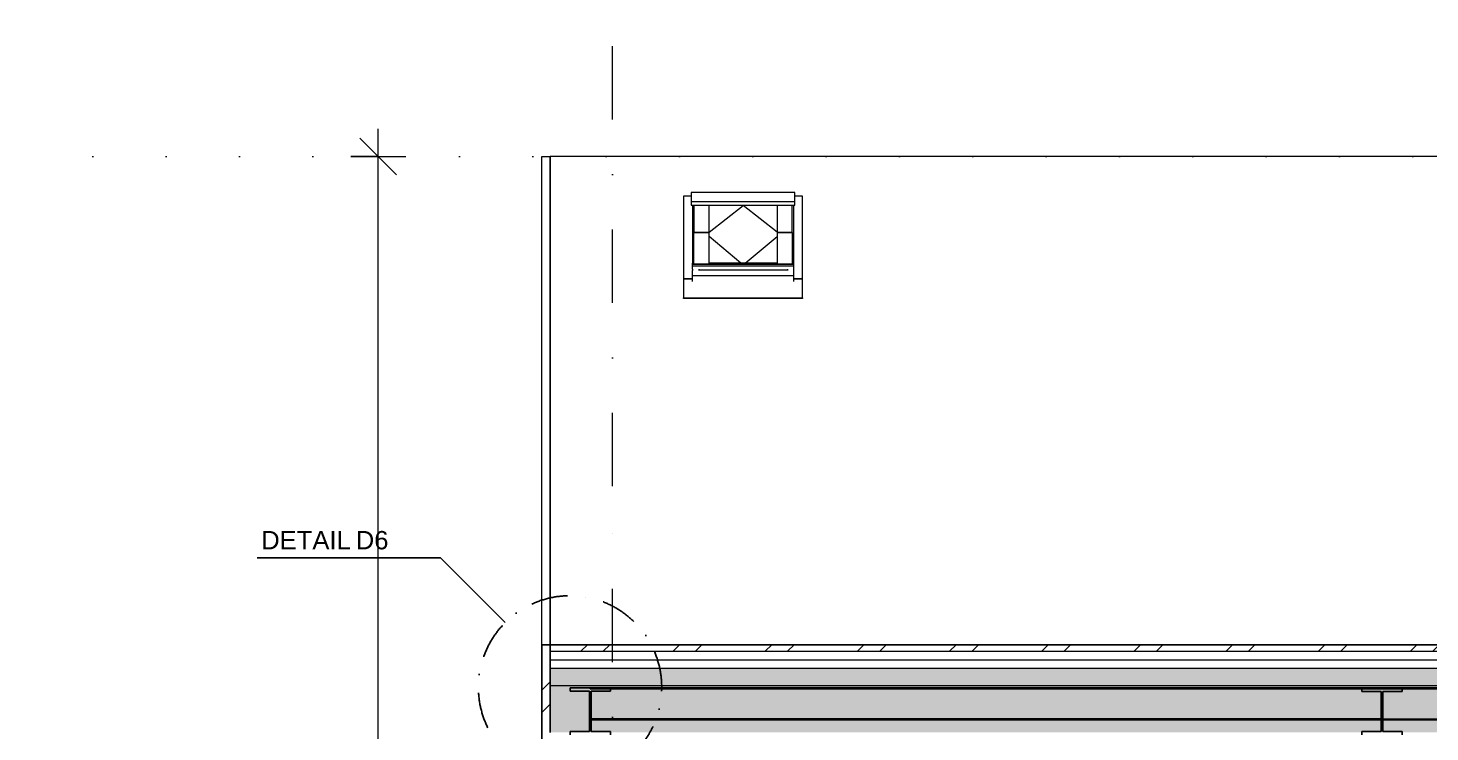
# Model space of a CAD drawing. Header units: millimetres. Extents: x -9657 to 178820, y -8645 to 72638.
# Drawn here: x 29909 to 37557, y 11109 to 14950 of the extents above; entities that cross this region are included whole.
import ezdxf

# ---------------------------------------------------------------- set-up
doc = ezdxf.new("R2010")
doc.units = ezdxf.units.MM
for name, pattern in [('HA_DashDot_10mm-S3mm', [1000, 400, -300, 0, -300]), ('HA_DashDot_4mm-S1mm', [400, 200, -100, 0, -100]), ('HA_Dot-S4mm', [400, 0, -400])]:
    doc.linetypes.add(name, pattern=pattern)
for name, color, linetype, lineweight in [('A-____-____-DIMS', 9, 'Continuous', 5), ('A-____-____-DIMS-100', 9, 'Continuous', 5), ('A-DETL-____-OTLN', 9, 'Continuous', 25), ('A-FLOR-____-OVHD', 9, 'HA_DashDot_4mm-S1mm', 25), ('A-FLOR-LEVL-OTLN', 9, 'Continuous', 9), ('A-GLAZ-____-OTLN', 9, 'Continuous', 5), ('A-ROOF-____-MCUT', 9, 'Continuous', 25), ('A-ROOF-____-OTLN', 9, 'Continuous', 9), ('A-ROOF-____-PATT', 9, 'Continuous', 25), ('A-WALL-____-MCUT', 9, 'Continuous', 25), ('A-WALL-____-OTLN', 9, 'Continuous', 9), ('A-WALL-____-PATT', 9, 'Continuous', 25), ('G-____-____-TEXT', 9, 'Continuous', 5), ('S-BEAM-____-MCUT', 9, 'Continuous', 25), ('S-GRID-____-OTLN', 9, 'Continuous', 5)]:
    doc.layers.add(name, color=color, linetype=linetype, lineweight=lineweight)
doc.styles.add('Arial_1', font='arial.ttf', dxfattribs={"height": 150})
doc.styles.add('Arial_2', font='arial.ttf', dxfattribs={"height": 100})
doc.dimstyles.new('Inner_Dimensions_1', dxfattribs={"dimscale": 304.8, "dimtxt": 153.03891, "dimasz": 0.656168, "dimexe": 0.492126, "dimexo": 0.0625, "dimgap": 0.065617, "dimtad": 1, "dimdec": 0, "dimzin": 0, "dimdsep": 46, "dimtxsty": 'Arial_1', "dimblk1": 'OBLIQUE', "dimblk2": 'OBLIQUE', "dimsah": 1, "dimcen": 0.09, "dimdle": 0.492126, "dimazin": 0, "dimtfac": 1, "dimtdec": 4, "dimtix": 1, "dimtmove": 0, "dimatfit": 3, "dimfxl": 0.492126, "dimfxlon": 1, "dimtvp": 1, "dimtolj": 1, "dimtzin": 0, "dimlwd": 9, "dimlwe": 9, "dimarcsym": 2})
pattern_1 = [(45, (-49176.07, 1865.4), (-251.447, 251.447), []), (45, (-49176.07, 2246.4), (-251.447, 251.447), [])]
pattern_2 = [(0, (-49176.066, 1865.4), (117.187, 67.658), [78.125, -156.25]), (120, (-49176.066, 1865.4), (-117.18755, 67.65879), [78.125, -156.25]), (60, (-49176.066, 1865.4), (-5e-05, 135.31592), [0, -156.25, 78.125, 0])]

# ---------------------------------------------------------------- blocks, each defined once
blk = doc.blocks.new('Roof-Windows_VELUX_GLL_1061 - CK02-1785915-ŘEZ C-C OBJEKT C')
at = {"layer": 'A-GLAZ-____-OTLN', "color": 250}
for p, q in [((-44505.8, 14033.4), (-44547.7, 14033.4)), ((-44547.7, 14033.4), (-44547.7, 13581.2)), ((-43939.6, 14053.3), (-44505.8, 14053.3)), ((-44505.8, 14053.3), (-44505.8, 14001.4)), ((-43939.6, 14001.4), (-44505.8, 14001.4)), ((-44505.8, 14001.4), (-44505.8, 13983.2)), ((-43939.6, 14001.4), (-43939.6, 14053.3)), ((-43897.7, 14033.4), (-43939.6, 14033.4)), ((-43939.6, 13983.2), (-43939.6, 14001.4)), ((-43897.7, 13581.2), (-43897.7, 14033.4)), ((-44505.8, 13983.2), (-43939.6, 13983.2)), ((-44497.7, 13983.2), (-44497.7, 13667.2)), ((-44491.4, 13983.2), (-44491.4, 13834.2)), ((-44408.1, 13834.2), (-44408.1, 13983.2)), ((-44037.3, 13982.3), (-44408.1, 13982.3)), ((-44408.1, 13835.6), (-44222.7, 13982.3)), ((-44037.3, 13835.6), (-44222.7, 13982.3)), ((-44037.3, 13983.2), (-44037.3, 13834.2)), ((-43954.1, 13834.2), (-43954.1, 13983.2)), ((-43947.7, 13983.2), (-43947.7, 13667.2)), ((-44491.4, 13834.2), (-44408.1, 13834.2)), ((-44491.4, 13662.5), (-44491.4, 13834.2)), ((-44408.1, 13834.2), (-44491.4, 13834.2)), ((-44408.1, 13662.5), (-44408.1, 13834.2)), ((-44234.4, 13667.2), (-44408.1, 13812.7)), ((-44211.1, 13667.2), (-44037.3, 13812.7)), ((-44037.3, 13834.2), (-43954.1, 13834.2)), ((-44037.3, 13834.2), (-44037.3, 13662.5)), ((-43954.1, 13834.2), (-44037.3, 13834.2)), ((-43954.1, 13834.2), (-43954.1, 13662.5)), ((-44497.7, 13663.1), (-44497.7, 13667.2)), ((-44491.4, 13667.2), (-44497.7, 13667.2)), ((-44497.7, 13659.7), (-44497.7, 13663.1)), ((-44497.7, 13650.6), (-44497.7, 13659.7)), ((-43947.7, 13659.7), (-44497.7, 13659.7)), ((-44497.7, 13635), (-44497.7, 13650.6)), ((-43947.7, 13650.6), (-44497.7, 13650.6)), ((-44497.7, 13635), (-44497.7, 13627.3)), ((-44497.7, 13603.8), (-44497.7, 13627.7)), ((-44408.1, 13662.5), (-44491.4, 13662.5)), ((-44408.1, 13661.4), (-44491.4, 13661.4)), ((-44464.7, 13635), (-44464.7, 13627.3)), ((-44464.7, 13631.5), (-43980.7, 13631.5)), ((-44037.3, 13667.2), (-44408.1, 13667.2)), ((-43954.1, 13662.5), (-44037.3, 13662.5)), ((-43954.1, 13661.4), (-44037.3, 13661.4)), ((-43980.7, 13635), (-43980.7, 13627.3)), ((-43947.7, 13667.2), (-43954.1, 13667.2)), ((-43947.7, 13667.2), (-43947.7, 13663.1)), ((-43947.7, 13663.1), (-43947.7, 13659.7)), ((-43947.7, 13659.7), (-43947.7, 13650.6)), ((-43947.7, 13650.6), (-43947.7, 13635)), ((-43947.7, 13635), (-43947.7, 13627.3)), ((-43947.7, 13627.7), (-43947.7, 13603.8)), ((-44547.7, 13581.2), (-44497.7, 13581.2)), ((-44497.7, 13581.2), (-44547.7, 13581.2)), ((-44547.7, 13581.2), (-44547.7, 13478.1)), ((-44497.7, 13599), (-44497.7, 13603.8)), ((-44497.7, 13567.6), (-44497.7, 13599.2)), ((-44497.7, 13599), (-43947.7, 13599)), ((-43947.7, 13603.8), (-43947.7, 13599)), ((-43947.7, 13599.2), (-43947.7, 13567.6)), ((-43947.7, 13581.2), (-43897.7, 13581.2)), ((-43897.7, 13581.2), (-43947.7, 13581.2)), ((-43897.7, 13478.1), (-43897.7, 13581.2)), ((-44547.7, 13478.1), (-43897.7, 13478.1)), ((-44547.7, 13473.9), (-44547.7, 13478.1)), ((-43897.7, 13473.9), (-44547.7, 13473.9)), ((-43897.7, 13478.1), (-43897.7, 13473.9))]:
    blk.add_line(p, q, dxfattribs=at)
blk = doc.blocks.new('185-01_OBJEKT C_Central_rvt-2-ŘEZ C-C OBJEKT C')
at = {"layer": 'A-ROOF-____-PATT', "lineweight": 5}
h = blk.add_hatch(dxfattribs=at)
h.set_pattern_fill('FP_24', color=8, style=0, pattern_type=2)
h.set_pattern_definition(pattern_1)
h.paths.add_polyline_path([(-23680.3, 11550.1), (-22994.9, 11550.1), (-22994.9, 11585.1), (-26691.2, 11585.1), (-26691.2, 11550.1), (-24774.2, 11550.1)])
h.paths.add_polyline_path([(-27578.6, 11550.1), (-27578.6, 11585.1), (-32219.9, 11585.1), (-32219.9, 11550.1), (-27645.5, 11550.1)])
h.paths.add_polyline_path([(-37626.8, 11550.1), (-37541.6, 11550.1), (-37541.6, 11585.1), (-45274.9, 11585.1), (-45274.9, 11550.1), (-37900.3, 11550.1)])
h = blk.add_hatch(dxfattribs=at)
h.set_pattern_fill('FP_25', color=250, style=0, pattern_type=2)
h.set_pattern_definition(pattern_2)
h.paths.add_polyline_path([(-23680.3, 11363.4), (-22994.9, 11363.4), (-22994.9, 11456.7), (-26691.2, 11456.7), (-26691.2, 11363.4), (-24774.2, 11363.4)])
h.paths.add_polyline_path([(-27578.6, 11363.4), (-27578.6, 11456.7), (-32449.9, 11456.7), (-32449.9, 11363.4), (-28055.7, 11363.4)])
h.paths.add_polyline_path([(-37900.3, 11363.4), (-37311.6, 11363.4), (-37311.6, 11456.7), (-45274.9, 11456.7), (-45274.9, 11363.4), (-38994.1, 11363.4)])
h = blk.add_hatch(dxfattribs=at)
h.set_pattern_fill('FP_25', color=250, style=0, pattern_type=2)
h.set_pattern_definition(pattern_2)
h.paths.add_polyline_path([(-23434.9, 11106.7), (-22994.9, 11106.7), (-22994.9, 11363.4), (-26691.2, 11363.4), (-26691.2, 11106.7), (-23680.3, 11106.7)])
h.paths.add_polyline_path([(-28055.7, 11106.7), (-27578.6, 11106.7), (-27578.6, 11363.4), (-32449.9, 11363.4), (-32449.9, 11106.7), (-28602.6, 11106.7)])
h.paths.add_polyline_path([(-37311.6, 11106.7), (-37311.6, 11363.4), (-45274.9, 11363.4), (-45274.9, 11106.7), (-37900.3, 11106.7)])
at = {"layer": 'A-WALL-____-PATT', "lineweight": 5}
h = blk.add_hatch(dxfattribs=at)
h.set_pattern_fill('FP_24', color=250, style=0, pattern_type=2)
h.set_pattern_definition(pattern_1)
h.paths.add_polyline_path([(-45278.7, 900), (-45274.9, 900), (-45274.9, 2300), (-45319.9, 2300), (-45319.9, 900)])
h.paths.add_polyline_path([(-45319.9, 3300), (-45274.9, 3300), (-45274.9, 5450), (-45319.9, 5450), (-45319.9, 3699.6)])
h.paths.add_polyline_path([(-45319.9, 6450), (-45274.9, 6450), (-45274.9, 11585.1), (-45319.9, 11585.1), (-45319.9, 6825.1)])
at = {"layer": 'A-ROOF-____-MCUT', "color": 10}
for p, q in [((-45274.9, 11585.1), (-45274.9, 11106.7)), ((-37541.6, 11585.1), (-45274.9, 11585.1))]:
    blk.add_line(p, q, dxfattribs=at)
at = {"layer": 'A-ROOF-____-MCUT', "color": 50, "lineweight": 9}
for p, q in [((-45274.9, 11550.1), (-37541.6, 11550.1)), ((-45274.9, 11503.4), (-37541.6, 11503.4)), ((-45274.9, 11456.7), (-37541.6, 11456.7)), ((-45274.9, 11363.4), (-37311.6, 11363.4))]:
    blk.add_line(p, q, dxfattribs=at)
at = {"layer": 'A-ROOF-____-OTLN', "color": 50}
for p in [(-45274.9, 11585.1), (-22994.9, 14250)]:
    blk.add_line(p, (-45274.9, 14250), dxfattribs=at)
at = {"layer": 'A-WALL-____-MCUT', "color": 10}
for p, q in [((-45274.9, 11585.1), (-45319.9, 11585.1)), ((-45319.9, 11585.1), (-45319.9, 6450)), ((-45274.9, 11106.7), (-45274.9, 11585.1))]:
    blk.add_line(p, q, dxfattribs=at)
at = {"layer": 'A-WALL-____-OTLN', "color": 50}
for p, q in [((-45319.9, 14250), (-45274.9, 14250)), ((-45319.9, 11585.1), (-45319.9, 14250)), ((-45274.9, 14250), (-45274.9, 11585.1))]:
    blk.add_line(p, q, dxfattribs=at)
at = {"layer": 'A-GLAZ-____-OTLN', "color": 50, "lineweight": 9}
blk.add_blockref('Roof-Windows_VELUX_GLL_1061 - CK02-1785915-ŘEZ C-C OBJEKT C', (0, 0), dxfattribs=at)
blk = doc.blocks.new('BD Libuτ_IFC_210924_ifc-2-ŘEZ C-C OBJEKT C')
at = {"layer": 'S-BEAM-____-MCUT', "color": 10}
for p, q in [((-44946.2, 11349.6), (-45166.2, 11349.6)), ((-45166.2, 11349.6), (-45166.2, 11331)), ((-45166.2, 11331), (-45060.9, 11331)), ((-45060.9, 11331), (-45060.9, 11111.6)), ((-40736, 11349.6), (-45056.2, 11349.7)), ((-45056.2, 11349.6), (-45056.2, 11343.9)), ((-45056.2, 11343.9), (-40736, 11343.7)), ((-45051.4, 11111.6), (-45051.4, 11331)), ((-45051.4, 11331), (-44946.2, 11331)), ((-44946.2, 11331), (-44946.2, 11349.6)), ((-40626.2, 11349.5), (-40846.2, 11349.5)), ((-40846.2, 11349.5), (-40846.2, 11330.8)), ((-40846.2, 11330.8), (-40740.9, 11330.8)), ((-40740.9, 11330.8), (-40740.9, 11111.5)), ((-37536, 11349.5), (-40736, 11349.6)), ((-40736, 11343.7), (-40736, 11349.5)), ((-40736, 11349.5), (-40736, 11344.9)), ((-40736, 11344.9), (-37536, 11344.8)), ((-40731.4, 11111.5), (-40731.4, 11330.8)), ((-40731.4, 11330.8), (-40626.2, 11330.8)), ((-40626.2, 11330.8), (-40626.2, 11349.5)), ((-40736, 11180.4), (-45056.2, 11180.5)), ((-45056.2, 11180.5), (-45056.2, 11174.7)), ((-45056.2, 11174.7), (-40736, 11174.6)), ((-40736, 11179.2), (-40736, 11180.4)), ((-40736, 11174.6), (-40736, 11179.2)), ((-37536, 11179.1), (-40736, 11179.2)), ((-40736, 11179.2), (-40736, 11174.6)), ((-40736, 11174.6), (-37536, 11174.5)), ((-45166.2, 11111.6), (-45166.2, 11093)), ((-45060.9, 11111.6), (-45166.2, 11111.6)), ((-44946.2, 11111.6), (-45051.4, 11111.6)), ((-44946.2, 11093), (-44946.2, 11111.6)), ((-40846.2, 11111.5), (-40846.2, 11092.9)), ((-40740.9, 11111.5), (-40846.2, 11111.5)), ((-40626.2, 11111.5), (-40731.4, 11111.5)), ((-40626.2, 11092.9), (-40626.2, 11111.5))]:
    blk.add_line(p, q, dxfattribs=at)
blk = doc.blocks.new('DIMBLOCK98-ŘEZ C-C OBJEKT C')
at = {"layer": 'A-____-____-DIMS-100', "lineweight": 9}
for p, q in [((31819.7, 6450), (31819.7, 14400)), ((31819.7, 14250), (31719.7, 14350)), ((31669.7, 14250), (31969.7, 14250)), ((31819.7, 14250), (31669.7, 14250)), ((31819.7, 14250), (31919.7, 14150)), ((31819.7, 6450), (31719.7, 6550)), ((31969.7, 6450), (31669.7, 6450)), ((31819.7, 6450), (31919.7, 6350)), ((31819.7, 6450), (31969.7, 6450))]:
    blk.add_line(p, q, dxfattribs=at)
at = {"layer": 'A-____-____-DIMS-100', "color": 0, "lineweight": 9, "insert": (31605, 10119.3), "char_height": 150, "width": 553.765, "attachment_point": 1, "rotation": 90, "line_spacing_factor": 0.941778, "style": 'Arial_1'}
blk.add_mtext('7800', dxfattribs=at)
blk = doc.blocks.new('_Oblique')
at = {"color": 0, "linetype": 'ByBlock', "lineweight": -2}
blk.add_line((-0.5, -0.5), (0.5, 0.5), dxfattribs=at)

msp = doc.modelspace()

# ---------------------------------------------------------------- linework, layer by layer
at = {"layer": 'A-DETL-____-OTLN'}
for p, q in [((32158.8, 12059.7), (31158.8, 12059.7)), ((32512.4, 11706.1), (32158.8, 12059.7))]:
    msp.add_line(p, q, dxfattribs=at)
at = {"layer": 'A-FLOR-____-OVHD'}
for start, end in [(360, 257.40101), (311.74155, 360)]:
    msp.add_arc((32865.9, 11352.6), 500, start, end, dxfattribs=at)
at = {"layer": 'A-FLOR-LEVL-OTLN', "linetype": 'HA_Dot-S4mm', "lineweight": 5}
msp.add_line((22260.1, 14250), (59899.9, 14250), dxfattribs=at)
at = {"layer": 'S-GRID-____-OTLN', "linetype": 'HA_DashDot_10mm-S3mm', "lineweight": 9}
for p, q in [((33098.2, 12450.2), (33098.2, 14950.2)), ((33098.2, -4511.3), (33098.2, 12450.2))]:
    msp.add_line(p, q, dxfattribs=at)

# ---------------------------------------------------------------- block references
at = {"lineweight": 5}
for name in ['185-01_OBJEKT C_Central_rvt-2-ŘEZ C-C OBJEKT C', 'BD Libuτ_IFC_210924_ifc-2-ŘEZ C-C OBJEKT C']:
    msp.add_blockref(name, (78032.3, 0), dxfattribs=at)

# ---------------------------------------------------------------- texts
at = {"layer": 'G-____-____-TEXT', "color": 7, "lineweight": 9, "char_height": 100, "attachment_point": 1, "style": 'Arial_2'}
for s, insert, width in [('DETAIL ', (31180.7, 12205.7), 625.316), ('D6', (31696.7, 12205.7), 216.456)]:
    msp.add_mtext(s, dxfattribs=dict(at, insert=insert, width=width))

# ---------------------------------------------------------------- dimensions: what is measured, and where the dimension line sits
at = {"layer": 'A-____-____-DIMS', "lineweight": 9}
dim = msp.add_linear_dim(base=(31819.7, 14250), p1=(31969.7, 6450), p2=(31669.7, 14250), angle=90, dimstyle='Inner_Dimensions_1', override={"dimpost": '<>', "dimfxl": 7805.767099}, dxfattribs=at)
dim.commit()
dim.dimension.update_dxf_attribs({"geometry": 'DIMBLOCK98-ŘEZ C-C OBJEKT C', "text_midpoint": (31723.1, 10350)})

doc.saveas('drawing.dxf')
